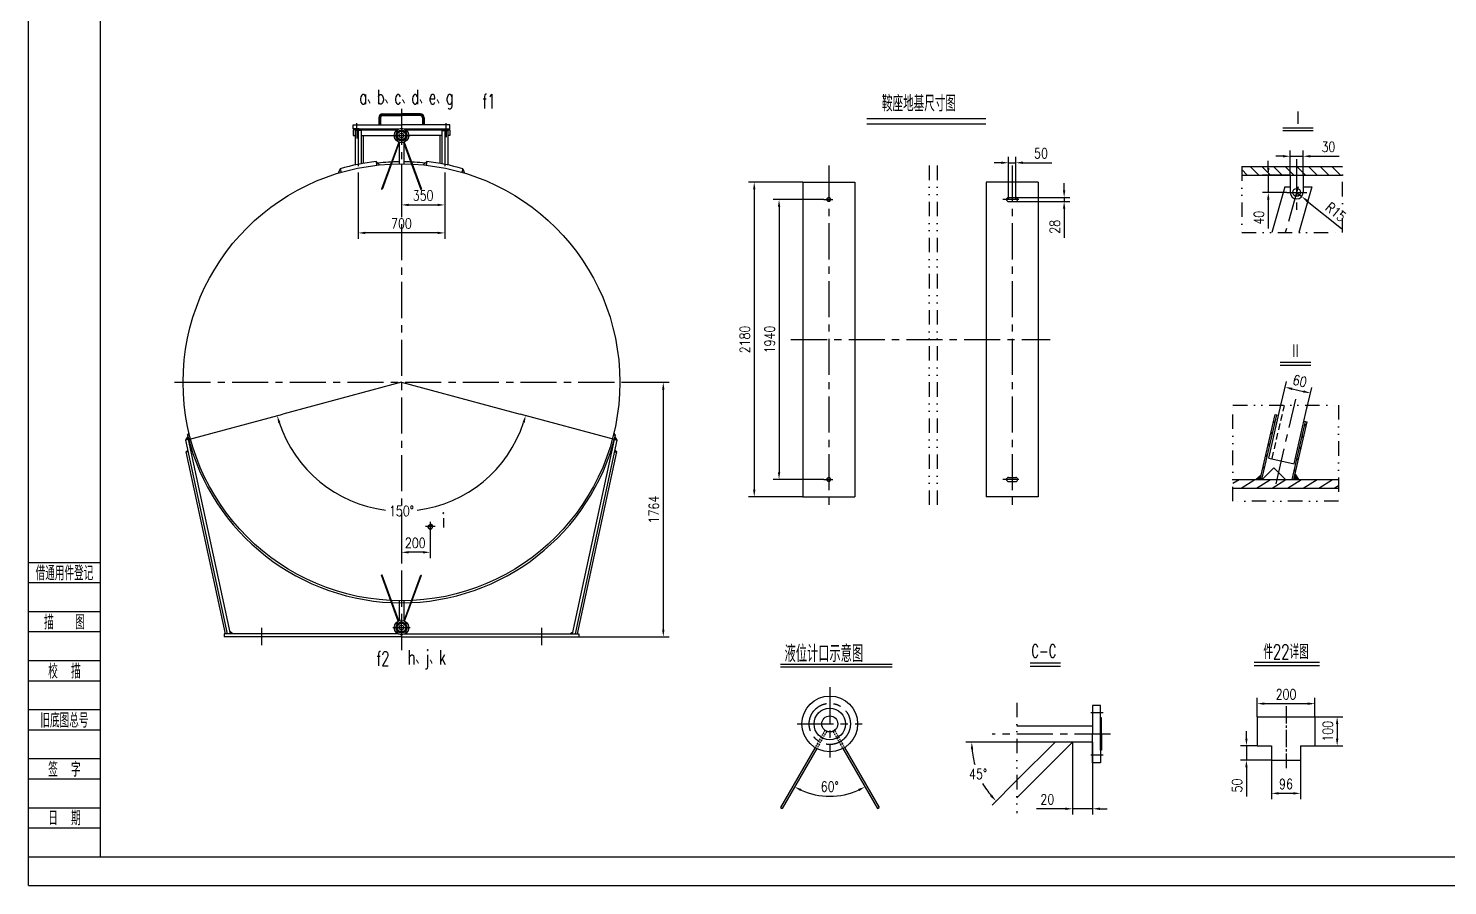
# Model space of a CAD drawing. Header units: millimetres. Extents: x -500 to 16320, y -200 to 11680.
# Drawn here: x -500 to 9340, y -200 to 5740 of the extents above; entities that cross this region are included whole.
import ezdxf
from ezdxf.enums import TextEntityAlignment as Align

# ---------------------------------------------------------------- set-up
doc = ezdxf.new("R2010")
doc.units = ezdxf.units.MM
doc.header["$LTSCALE"] = 200
for name, pattern in [('CENT2', [0.82, 0.6, -0.07, 0.08, -0.07]), ('CENTER', [2, 1.25, -0.25, 0.25, -0.25]), ('DASHED', [0.75, 0.5, -0.25]), ('DIVIDE', [1.25, 0.5, -0.25, 0, -0.25, 0, -0.25])]:
    doc.linetypes.add(name, pattern=pattern)
for name, color, linetype in [('1轮廓实线层', 7, 'Continuous'), ('2细线层', 4, 'Continuous'), ('3中心线层', 1, 'CENTER'), ('4虚线层', 6, 'DASHED'), ('5剖面线层', 2, 'Continuous'), ('6文字层', 3, 'Continuous'), ('7标注层', 4, 'Continuous'), ('8符号标注层', 4, 'Continuous'), ('9双点划线层', 6, 'DIVIDE'), ('B', 7, 'Continuous'), ('C', 1, 'CENTER'), ('C2', 1, 'CENT2'), ('图框层', 7, 'Continuous')]:
    doc.layers.add(name, color=color, linetype=linetype)
doc.styles.add('PC_TEXTSTYLE', font='romans.shx', dxfattribs={"width": 0.8, "bigfont": 'hzfs.shx'})
doc.styles.add('TH_GBDIM', font='romans.shx', dxfattribs={"width": 0.8, "bigfont": 'gbcbig.shx'})
doc.dimstyles.new('TH_GBDIM', dxfattribs={"dimscale": 20, "dimtxt": 3.5, "dimasz": 2.5, "dimexe": 2, "dimexo": 0, "dimgap": 1.5, "dimtad": 1, "dimdec": 1, "dimzin": 0, "dimdsep": 46, "dimtxsty": 'TH_GBDIM', "dimcen": 2.5, "dimclrd": 130, "dimclre": 130, "dimclrt": 3, "dimadec": 0, "dimazin": 0, "dimtfac": 0.714286, "dimtdec": 1, "dimtmove": 0, "dimatfit": 3, "dimfxl": 0, "dimtolj": 1, "dimtzin": 0, "dimlwd": -1, "dimlwe": -1, "dimarcsym": 0})

# ---------------------------------------------------------------- blocks, each defined once
blk = doc.blocks.new('*D32')
at = {"layer": '7标注层', "color": 130}
for p, q in [((5015.8, 4554.2), (4664.5, 4554.2)), ((4704.5, 4504.2), (4704.5, 2664.2)), ((5015.8, 2614.2), (4664.5, 2614.2))]:
    blk.add_line(p, q, dxfattribs=at)
for points in [[(4696.2, 4504.2), (4712.9, 4504.2), (4704.5, 4554.2)], [(4696.2, 2664.2), (4712.9, 2664.2), (4704.5, 2614.2)]]:
    blk.add_solid(points, dxfattribs=at)
at = {"layer": 'Defpoints', "color": 0}
for p in [(5015.8, 4554.2), (4704.5, 2614.2), (5015.8, 2614.2)]:
    blk.add_point(p, dxfattribs=at)
at = {"layer": '7标注层', "color": 3, "insert": (4639.5, 3584.2), "char_height": 70, "attachment_point": 5, "rotation": 90, "style": 'TH_GBDIM'}
blk.add_mtext('\\A1;1940{}{}', dxfattribs=at)
blk = doc.blocks.new('*D33')
at = {"layer": '7标注层', "color": 130}
for p, q in [((4869.2, 4674.2), (4492.6, 4674.2)), ((4532.6, 4624.2), (4532.6, 2544.2)), ((4869.2, 2494.2), (4492.6, 2494.2))]:
    blk.add_line(p, q, dxfattribs=at)
for points in [[(4524.3, 4624.2), (4541, 4624.2), (4532.6, 4674.2)], [(4524.3, 2544.2), (4541, 2544.2), (4532.6, 2494.2)]]:
    blk.add_solid(points, dxfattribs=at)
at = {"layer": 'Defpoints', "color": 0}
for p in [(4869.2, 4674.2), (4532.6, 2494.2), (4869.2, 2494.2)]:
    blk.add_point(p, dxfattribs=at)
at = {"layer": '7标注层', "color": 3, "insert": (4467.6, 3584.2), "char_height": 70, "attachment_point": 5, "rotation": 90, "style": 'TH_GBDIM'}
blk.add_mtext('\\A1;2180{}{}', dxfattribs=at)
blk = doc.blocks.new('*D34')
at = {"layer": '7标注层', "color": 130}
for p, q in [((6295, 4554.2), (6295, 4849)), ((6345, 4554.2), (6345, 4849)), ((6245, 4809), (6195, 4809)), ((6295, 4809), (6345, 4809)), ((6395, 4809), (6595.7, 4809))]:
    blk.add_line(p, q, dxfattribs=at)
for points in [[(6245, 4817.4), (6245, 4800.7), (6295, 4809)], [(6395, 4817.4), (6395, 4800.7), (6345, 4809)]]:
    blk.add_solid(points, dxfattribs=at)
at = {"layer": 'Defpoints', "color": 0}
for p in [(6345, 4809), (6295, 4554.2), (6345, 4554.2)]:
    blk.add_point(p, dxfattribs=at)
at = {"layer": '7标注层', "color": 3, "insert": (6520.4, 4874), "char_height": 70, "attachment_point": 5, "style": 'TH_GBDIM'}
blk.add_mtext('\\A1;50{}{}', dxfattribs=at)
blk = doc.blocks.new('*D35')
at = {"layer": '7标注层', "color": 130}
for p, q in [((6681.1, 4618.2), (6681.1, 4668.2)), ((6345, 4568.2), (6721.1, 4568.2)), ((6345, 4540.2), (6721.1, 4540.2)), ((6681.1, 4568.2), (6681.1, 4540.2)), ((6681.1, 4490.2), (6681.1, 4289.6))]:
    blk.add_line(p, q, dxfattribs=at)
for points in [[(6672.8, 4618.2), (6689.5, 4618.2), (6681.1, 4568.2)], [(6672.8, 4490.2), (6689.5, 4490.2), (6681.1, 4540.2)]]:
    blk.add_solid(points, dxfattribs=at)
at = {"layer": 'Defpoints', "color": 0}
for p in [(6345, 4568.2), (6345, 4540.2), (6681.1, 4540.2)]:
    blk.add_point(p, dxfattribs=at)
at = {"layer": '7标注层', "color": 3, "insert": (6616.1, 4364.9), "char_height": 70, "attachment_point": 5, "rotation": 90, "style": 'TH_GBDIM'}
blk.add_mtext('\\A1;28{}{}', dxfattribs=at)
blk = doc.blocks.new('*D44')
at = {"layer": '7标注层', "color": 130}
for p, q in [((7944.9, 819.1), (7944.9, 869.1)), ((8019.4, 769.1), (7904.9, 769.1)), ((7944.9, 769.1), (7944.9, 669.1)), ((8119.4, 669.1), (7904.9, 669.1)), ((7944.9, 619.1), (7944.9, 418.4))]:
    blk.add_line(p, q, dxfattribs=at)
for points in [[(7936.6, 819.1), (7953.3, 819.1), (7944.9, 769.1)], [(7936.6, 619.1), (7953.3, 619.1), (7944.9, 669.1)]]:
    blk.add_solid(points, dxfattribs=at)
at = {"layer": 'Defpoints', "color": 0}
for p in [(8019.4, 769.1), (7944.9, 669.1), (8119.4, 669.1)]:
    blk.add_point(p, dxfattribs=at)
at = {"layer": '7标注层', "color": 3, "insert": (7879.9, 493.8), "char_height": 70, "attachment_point": 5, "rotation": 90, "style": 'TH_GBDIM'}
blk.add_mtext('\\A1;50{}{}', dxfattribs=at)
blk = doc.blocks.new('*D45')
at = {"layer": '7标注层', "color": 130}
for p, q in [((8019.4, 969.1), (8019.4, 1100.7)), ((8419.4, 969.1), (8419.4, 1100.7)), ((8369.4, 1060.7), (8069.4, 1060.7))]:
    blk.add_line(p, q, dxfattribs=at)
for points in [[(8069.4, 1069.1), (8069.4, 1052.4), (8019.4, 1060.7)], [(8369.4, 1069.1), (8369.4, 1052.4), (8419.4, 1060.7)]]:
    blk.add_solid(points, dxfattribs=at)
at = {"layer": 'Defpoints', "color": 0}
for p in [(8019.4, 1060.7), (8019.4, 969.1), (8419.4, 969.1)]:
    blk.add_point(p, dxfattribs=at)
at = {"layer": '7标注层', "color": 3, "insert": (8219.4, 1125.7), "char_height": 70, "attachment_point": 5, "style": 'TH_GBDIM'}
blk.add_mtext('\\A1;200{}{}', dxfattribs=at)
blk = doc.blocks.new('*D46')
at = {"layer": '7标注层', "color": 130}
for p, q in [((8419.4, 969.1), (8613.9, 969.1)), ((8573.9, 919.1), (8573.9, 819.1)), ((8419.4, 769.1), (8613.9, 769.1))]:
    blk.add_line(p, q, dxfattribs=at)
for points in [[(8565.5, 919.1), (8582.2, 919.1), (8573.9, 969.1)], [(8565.5, 819.1), (8582.2, 819.1), (8573.9, 769.1)]]:
    blk.add_solid(points, dxfattribs=at)
at = {"layer": 'Defpoints', "color": 0}
for p in [(8419.4, 969.1), (8419.4, 769.1), (8573.9, 769.1)]:
    blk.add_point(p, dxfattribs=at)
at = {"layer": '7标注层', "color": 3, "insert": (8508.9, 869.1), "char_height": 70, "attachment_point": 5, "rotation": 90, "style": 'TH_GBDIM'}
blk.add_mtext('\\A1;100{}{}', dxfattribs=at)
blk = doc.blocks.new('*D47')
at = {"layer": '7标注层', "color": 130}
for p, q in [((8119.4, 669.1), (8119.4, 399.1)), ((8319.4, 669.1), (8319.4, 399.1)), ((8269.4, 439.1), (8169.4, 439.1))]:
    blk.add_line(p, q, dxfattribs=at)
for points in [[(8169.4, 447.5), (8169.4, 430.8), (8119.4, 439.1)], [(8269.4, 447.5), (8269.4, 430.8), (8319.4, 439.1)]]:
    blk.add_solid(points, dxfattribs=at)
at = {"layer": 'Defpoints', "color": 0}
for p in [(8119.4, 669.1), (8319.4, 669.1), (8119.4, 439.1)]:
    blk.add_point(p, dxfattribs=at)
at = {"layer": '7标注层', "color": 3, "insert": (8219.4, 504.1), "char_height": 70, "attachment_point": 5, "style": 'TH_GBDIM'}
blk.add_mtext('\\A1;96{}{}', dxfattribs=at)
blk = doc.blocks.new('*D48')
at = {"layer": '7标注层', "color": 130}
for p, q in [((8293.2, 4603.4), (8328.2, 4575.2)), ((8367.1, 4543.8), (8604.3, 4352.8))]:
    blk.add_line(p, q, dxfattribs=at)
blk.add_solid([(8372.4, 4550.3), (8361.9, 4537.3), (8328.2, 4575.2)], dxfattribs=at)
at = {"layer": 'Defpoints', "color": 0}
for p in [(8293.2, 4603.4), (8328.2, 4575.2)]:
    blk.add_point(p, dxfattribs=at)
at = {"layer": '7标注层', "color": 3, "insert": (8565.6, 4467.4), "char_height": 70, "attachment_point": 5, "rotation": 321.14537, "style": 'TH_GBDIM'}
blk.add_mtext('\\A1;R15{}{}', dxfattribs=at)
blk = doc.blocks.new('*D49')
at = {"layer": '7标注层', "color": 130}
for p, q in [((8096.5, 4773.4), (8096.5, 4823.4)), ((8248.2, 4723.4), (8056.5, 4723.4)), ((8096.5, 4723.4), (8096.5, 4603.4)), ((8225.3, 4603.4), (8056.5, 4603.4)), ((8096.5, 4553.4), (8096.5, 4352.8))]:
    blk.add_line(p, q, dxfattribs=at)
for points in [[(8088.1, 4773.4), (8104.8, 4773.4), (8096.5, 4723.4)], [(8088.1, 4553.4), (8104.8, 4553.4), (8096.5, 4603.4)]]:
    blk.add_solid(points, dxfattribs=at)
at = {"layer": 'Defpoints', "color": 0}
for p in [(8248.2, 4723.4), (8096.5, 4603.4), (8225.3, 4603.4)]:
    blk.add_point(p, dxfattribs=at)
at = {"layer": '7标注层', "color": 3, "insert": (8031.5, 4428.1), "char_height": 70, "attachment_point": 5, "rotation": 90, "style": 'TH_GBDIM'}
blk.add_mtext('\\A1;40{}{}', dxfattribs=at)
blk = doc.blocks.new('*D51')
at = {"layer": '7标注层', "color": 130}
for p, q in [((8184.3, 3129.1), (8222, 3292.6)), ((8359.7, 3088.7), (8397.4, 3252.1)), ((8261.7, 3242.3), (8339.7, 3224.3))]:
    blk.add_line(p, q, dxfattribs=at)
for points in [[(8263.6, 3250.5), (8259.9, 3234.2), (8213, 3253.6)], [(8341.5, 3232.5), (8337.8, 3216.2), (8388.4, 3213.1)]]:
    blk.add_solid(points, dxfattribs=at)
at = {"layer": 'Defpoints', "color": 0}
for p in [(8388.4, 3213.1), (8184.3, 3129.1), (8359.7, 3088.7)]:
    blk.add_point(p, dxfattribs=at)
at = {"layer": '7标注层', "color": 3, "insert": (8315.3, 3296.7), "char_height": 70, "attachment_point": 5, "rotation": 347.00538, "style": 'TH_GBDIM'}
blk.add_mtext('\\A1;60{}{}', dxfattribs=at)
blk = doc.blocks.new('*D52')
at = {"layer": '7标注层', "color": 130}
for p, q in [((8198.2, 4853.9), (8148.2, 4853.9)), ((8248.2, 4723.4), (8248.2, 4893.9)), ((8248.2, 4853.9), (8338.2, 4853.9)), ((8338.2, 4723.4), (8338.2, 4893.9)), ((8388.2, 4853.9), (8588.8, 4853.9))]:
    blk.add_line(p, q, dxfattribs=at)
for points in [[(8198.2, 4862.2), (8198.2, 4845.6), (8248.2, 4853.9)], [(8388.2, 4862.2), (8388.2, 4845.6), (8338.2, 4853.9)]]:
    blk.add_solid(points, dxfattribs=at)
at = {"layer": 'Defpoints', "color": 0}
for p in [(8338.2, 4853.9), (8248.2, 4723.4), (8338.2, 4723.4)]:
    blk.add_point(p, dxfattribs=at)
at = {"layer": '7标注层', "color": 3, "insert": (8513.5, 4918.9), "char_height": 70, "attachment_point": 5, "style": 'TH_GBDIM'}
blk.add_mtext('\\A1;30{}{}', dxfattribs=at)
blk = doc.blocks.new('*D55')
at = {"layer": '7标注层', "color": 130}
for p, q in [((610.7, 2892.1), (1263.8, 3067.1)), ((3562.6, 2892.1), (2909.5, 3067.1))]:
    blk.add_line(p, q, dxfattribs=at)
for start, end in [(198.21255, 262.91528), (277.08472, 341.78745)]:
    blk.add_arc((2086.6, 3287.6), 891.9, start, end, dxfattribs=at)
for points in [[(1231.5, 3006.5), (1247.4, 3011.2), (1225.2, 3056.8)], [(2925.8, 3011.2), (2941.8, 3006.5), (2948.1, 3056.8)]]:
    blk.add_solid(points, dxfattribs=at)
at = {"layer": 'Defpoints', "color": 0}
for p in [(591.4, 2886.9), (610.7, 2892.1), (3562.6, 2892.1), (3581.9, 2886.9), (1709.7, 2479.3)]:
    blk.add_point(p, dxfattribs=at)
at = {"layer": '7标注层', "color": 3, "insert": (2086.6, 2395.7), "char_height": 70, "attachment_point": 5, "style": 'TH_GBDIM'}
blk.add_mtext('\\A1;150%%d{}{}', dxfattribs=at)
blk = doc.blocks.new('*D57')
at = {"layer": '7标注层', "color": 130}
for p, q in [((3660.6, 3287.6), (3941.9, 3287.6)), ((3901.9, 3237.6), (3901.9, 1573.6)), ((3316.6, 1523.6), (3941.9, 1523.6))]:
    blk.add_line(p, q, dxfattribs=at)
for points in [[(3893.6, 3237.6), (3910.2, 3237.6), (3901.9, 3287.6)], [(3893.6, 1573.6), (3910.2, 1573.6), (3901.9, 1523.6)]]:
    blk.add_solid(points, dxfattribs=at)
at = {"layer": 'Defpoints', "color": 0}
for p in [(3660.6, 3287.6), (3316.6, 1523.6), (3901.9, 1523.6)]:
    blk.add_point(p, dxfattribs=at)
at = {"layer": '7标注层', "color": 3, "insert": (3836.9, 2405.6), "char_height": 70, "attachment_point": 5, "rotation": 90, "style": 'TH_GBDIM'}
blk.add_mtext('\\A1;1764{}{}', dxfattribs=at)
blk = doc.blocks.new('*D58')
at = {"layer": '1轮廓实线层', "color": 130}
blk.add_arc((5056.3, 907), 488, 245.87307, 294.12693, dxfattribs=at)
for points in [[(4853, 454.2), (4860.6, 469), (4812.3, 484.3)], [(5252, 469), (5259.6, 454.2), (5300.3, 484.3)]]:
    blk.add_solid(points, dxfattribs=at)
at = {"layer": 'Defpoints', "color": 0}
for p in [(4965.6, 749.8), (5147, 749.8), (4971.6, 426.4), (4726.1, 335.1), (5386.5, 335.1)]:
    blk.add_point(p, dxfattribs=at)
at = {"layer": '1轮廓实线层', "color": 3, "insert": (5056.3, 485.9), "char_height": 70, "attachment_point": 5, "style": 'TH_GBDIM'}
blk.add_mtext('\\A1;60°', dxfattribs=at)
blk = doc.blocks.new('*D59')
at = {"layer": '7标注层', "color": 130}
for p, q in [((2086.6, 2258.5), (2086.6, 2069.6)), ((2286.6, 2254.6), (2286.6, 2069.6)), ((2236.6, 2109.6), (2136.6, 2109.6))]:
    blk.add_line(p, q, dxfattribs=at)
for points in [[(2136.6, 2117.9), (2136.6, 2101.3), (2086.6, 2109.6)], [(2236.6, 2117.9), (2236.6, 2101.3), (2286.6, 2109.6)]]:
    blk.add_solid(points, dxfattribs=at)
at = {"layer": 'Defpoints', "color": 0}
for p in [(2086.6, 2258.5), (2286.6, 2254.6), (2086.6, 2109.6)]:
    blk.add_point(p, dxfattribs=at)
at = {"layer": '7标注层', "color": 3, "insert": (2182.4, 2174.6), "char_height": 70, "attachment_point": 5, "style": 'TH_GBDIM'}
blk.add_mtext('\\A1;200{}{}', dxfattribs=at)
blk = doc.blocks.new('*D61')
at = {"layer": '7标注层', "color": 130}
for p, q in [((6354, 794.5), (6000.3, 794.5)), ((6354, 530.4), (6181.2, 357.6))]:
    blk.add_line(p, q, dxfattribs=at)
for start, end in [(184.95882, 195.67655), (209.68033, 220.04117)]:
    blk.add_arc((6618.2, 794.5), 577.9, start, end, dxfattribs=at)
for points in [[(6034.1, 744.2), (6050.7, 744.9), (6040.3, 794.5)], [(6181.9, 428.3), (6169.6, 417.1), (6209.5, 385.9)]]:
    blk.add_solid(points, dxfattribs=at)
at = {"layer": 'Defpoints', "color": 0}
for p in [(6354, 794.5), (6618.2, 794.5), (7188.6, 794.5), (6059.9, 644.9), (6354, 530.4)]:
    blk.add_point(p, dxfattribs=at)
at = {"layer": '7标注层', "color": 3, "insert": (6084.2, 573.3), "char_height": 70, "attachment_point": 5, "style": 'TH_GBDIM'}
blk.add_mtext('\\A1;45%%d{}{}', dxfattribs=at)
blk = doc.blocks.new('*D62')
at = {"layer": '7标注层', "color": 130}
for p, q in [((6740.1, 794.5), (6740.1, 292.3)), ((6878.8, 792.8), (6878.8, 292.3)), ((6690.1, 332.3), (6489.5, 332.3)), ((6878.8, 332.3), (6740.1, 332.3)), ((6928.8, 332.3), (6978.8, 332.3))]:
    blk.add_line(p, q, dxfattribs=at)
for points in [[(6690.1, 340.6), (6690.1, 324), (6740.1, 332.3)], [(6928.8, 340.6), (6928.8, 324), (6878.8, 332.3)]]:
    blk.add_solid(points, dxfattribs=at)
at = {"layer": 'Defpoints', "color": 0}
for p in [(6740.1, 794.5), (6878.8, 792.8), (6740.1, 332.3)]:
    blk.add_point(p, dxfattribs=at)
at = {"layer": '7标注层', "color": 3, "insert": (6564.8, 397.3), "char_height": 70, "attachment_point": 5, "style": 'TH_GBDIM'}
blk.add_mtext('\\A1;20{}{}', dxfattribs=at)
blk = doc.blocks.new('*D68')
at = {"layer": '7标注层', "color": 130}
for p, q in [((2086.6, 4801.6), (2086.6, 4476.7)), ((2386.6, 4740.6), (2386.6, 4476.7)), ((2136.6, 4516.7), (2336.6, 4516.7))]:
    blk.add_line(p, q, dxfattribs=at)
for points in [[(2136.6, 4525.1), (2136.6, 4508.4), (2086.6, 4516.7)], [(2336.6, 4525.1), (2336.6, 4508.4), (2386.6, 4516.7)]]:
    blk.add_solid(points, dxfattribs=at)
at = {"layer": 'Defpoints', "color": 0}
for p in [(2086.6, 4801.6), (2386.6, 4740.6), (2386.6, 4516.7)]:
    blk.add_point(p, dxfattribs=at)
at = {"layer": '7标注层', "color": 3, "insert": (2236.6, 4581.7), "char_height": 70, "attachment_point": 5, "style": 'TH_GBDIM'}
blk.add_mtext('\\A1;350{}{}', dxfattribs=at)
blk = doc.blocks.new('*D69')
at = {"layer": '7标注层', "color": 130}
for p, q in [((1786.6, 4740.6), (1786.6, 4282.8)), ((2386.6, 4476.7), (2386.6, 4282.8)), ((2336.6, 4322.8), (1836.6, 4322.8))]:
    blk.add_line(p, q, dxfattribs=at)
for points in [[(1836.6, 4331.2), (1836.6, 4314.5), (1786.6, 4322.8)], [(2336.6, 4331.2), (2336.6, 4314.5), (2386.6, 4322.8)]]:
    blk.add_solid(points, dxfattribs=at)
at = {"layer": 'Defpoints', "color": 0}
for p in [(1786.6, 4740.6), (2386.6, 4476.7), (1786.6, 4322.8)]:
    blk.add_point(p, dxfattribs=at)
at = {"layer": '7标注层', "color": 3, "insert": (2086.6, 4387.8), "char_height": 70, "attachment_point": 5, "style": 'TH_GBDIM'}
blk.add_mtext('\\A1;700{}{}', dxfattribs=at)
blk = doc.blocks.new('PC_FJL_BLOCK')
at = {"layer": '2细线层'}
for p, q in [((-25, 102), (0, 102)), ((-25, 95), (0, 95)), ((-25, 85), (0, 85)), ((-25, 78), (0, 78)), ((-25, 68), (0, 68)), ((-25, 61), (0, 61)), ((-25, 51), (0, 51)), ((-25, 44), (0, 44)), ((-25, 34), (0, 34)), ((-25, 27), (0, 27)), ((-25, 17), (0, 17)), ((-25, 10), (0, 10)), ((-25, 0), (0, 0))]:
    blk.add_line(p, q, dxfattribs=at)
at = {"layer": '6文字层', "color": 3, "style": 'PC_TEXTSTYLE'}
for s, width, p in [('借通用件登记', 0.667, (-12.5, 98.5)), ('描   图', 0.6667, (-12.5, 81.5)), ('校  描', 0.667, (-12.5, 64.5)), ('旧底图总号', 0.667, (-12.5, 47.5)), ('签  字', 0.667, (-12.5, 30.5)), ('日  期', 0.667, (-12.49, 13.6))]:
    blk.add_text(s, height=5, dxfattribs=dict(at, width=width)).set_placement(p, align=Align.MIDDLE)
at = {"layer": '6文字层', "style": 'PC_TEXTSTYLE'}
for tag, width, p, p2 in [('借通用件登记', 0.598479, (-23.44, 86.36), (-1.25, 86.36)), ('描图', 1.923866, (-23.44, 69.36), (-1.25, 69.36)), ('校图', 1.95022, (-23.75, 52.06), (-1.25, 52.06)), ('旧底图总号', 0.680094, (-22.84, 35.67), (-1.86, 35.67)), ('签字', 1.839577, (-23.14, 18.37), (-1.56, 18.37)), ('日期', 1.725446, (-22.84, 1.37), (-2.17, 1.37))]:
    blk.add_attdef(tag, text='', height=5, dxfattribs=dict(at, width=width)).set_placement(p, p2, align=Align.FIT)

msp = doc.modelspace()

# ---------------------------------------------------------------- hatches: boundary and pattern name
at = {"layer": '5剖面线层'}
h = msp.add_hatch(color=256, dxfattribs=at)
h.paths.add_polyline_path([(1661.63, 4767.8), (1668.8, 4742.81, 0.0034775), (1648.6, 4736.86)])
h.paths.add_polyline_path([(1914.58, 4791.8), (1911.63, 4817.63), (1935.41, 4794.04, 0.003459)])
h = msp.add_hatch(color=256, dxfattribs=at)
h.paths.add_polyline_path([(2511.63, 4767.8), (2504.45, 4742.81, -0.0034775), (2524.65, 4736.86)])
h.paths.add_polyline_path([(2258.67, 4791.8), (2261.63, 4817.63), (2237.85, 4794.04, -0.003459)])
h = msp.add_hatch(dxfattribs=at)
h.set_pattern_fill('ANSI31', color=256, scale=18, angle=90, style=0)
h.set_pattern_definition([(135, (-537.11, 278.7), (-40.41115, -40.41115), [])])
h.paths.add_polyline_path([(8610.25, 4783.43), (8293.15, 4783.43), (8293.15, 4723.43), (8610.25, 4723.43)])
h.paths.add_polyline_path([(7911.93, 4783.43), (7911.93, 4723.43), (8293.15, 4723.43), (8293.15, 4783.43)])
for points in [[(606.09, 2909.73), (591.35, 2886.95), (610.69, 2892.13, -0.0029762)], [(614.49, 2934.03, 0.0017075), (616.94, 2923.98), (603.42, 2920.34)], [(614.49, 2934.03, 0.0017075), (616.94, 2923.98), (603.42, 2920.34)], [(3558.76, 2934.03, -0.0017075), (3556.31, 2923.98), (3569.84, 2920.34)], [(3567.17, 2909.73, -0.0029762), (3562.56, 2892.13), (3581.91, 2886.95)], [(606.13, 2818.44), (608.61, 2806.95), (593.27, 2806.95)], [(3567.13, 2818.44), (3564.65, 2806.95), (3579.99, 2806.95)], [(8040.18, 2614.87), (8047.27, 2645.6), (8010.23, 2614.87)], [(8274.17, 2614.87), (8305.14, 2614.87), (8282.32, 2650.21)], [(898.23, 1559.34), (901.63, 1543.61), (918.58, 1543.61)], [(3275.02, 1559.34), (3254.68, 1543.61), (3271.63, 1543.61)]]:
    msp.add_hatch(color=256, dxfattribs=at).paths.add_polyline_path(points)
h = msp.add_hatch(dxfattribs=at)
h.set_pattern_fill('ANSI31', color=256, scale=18, angle=167.005383, style=0)
h.set_pattern_definition([(212.0054, (-2043.34, -429.36), (30.28944, -48.4631), [])])
h.paths.add_polyline_path([(7851.77, 2614.87), (7851.77, 2554.87), (8583.08, 2554.87), (8583.08, 2614.87)])

# ---------------------------------------------------------------- linework, layer by layer
for p, q in [((1765.63, 5033.19), (1765.63, 4793.78)), ((1807.63, 5033.19), (1765.63, 5033.19)), ((1794.13, 5044.36), (2069.12, 5044.36)), ((1794.13, 5036.36), (2055.13, 5036.36)), ((1807.63, 5033.19), (1807.63, 4802.12)), ((2104.14, 5044.36), (2379.13, 5044.36)), ((2118.13, 5036.36), (2379.13, 5036.36)), ((2365.63, 5033.19), (2365.63, 4802.12)), ((2365.63, 5033.19), (2407.63, 5033.19)), ((2407.63, 5033.19), (2407.63, 4793.78)), ((5312.41, 5114.59), (6138.86, 5114.59)), ((5312.41, 5079.55), (6138.86, 5079.55)), ((1661.63, 4767.8), (1648.6, 4736.86)), ((1661.63, 4767.8), (1668.8, 4742.81)), ((1911.63, 4817.63), (1935.41, 4794.04)), ((1911.63, 4817.63), (1914.58, 4791.8)), ((2261.63, 4817.63), (2237.85, 4794.04)), ((2261.63, 4817.63), (2258.67, 4791.8)), ((2511.63, 4767.8), (2504.45, 4742.81)), ((2511.63, 4767.8), (2524.65, 4736.86)), ((4869.23, 4674.23), (5229.23, 4674.23)), ((4869.23, 4674.23), (4869.23, 2494.23)), ((5229.23, 4674.23), (5229.23, 2494.23)), ((6140.03, 4674.23), (6140.03, 2494.23)), ((6500.03, 4674.23), (6140.03, 4674.23)), ((6500.03, 4674.23), (6500.03, 2494.23)), ((6295.03, 4568.23), (6345.03, 4568.23)), ((6295.03, 4540.23), (6345.03, 4540.23)), ((8040.18, 2614.87), (8144.02, 3064.87)), ((8052.49, 2614.87), (8155.71, 3062.17)), ((8099.56, 2762), (8184.29, 3129.13)), ((8274.96, 2721.53), (8369.02, 3129.13)), ((8261.85, 2614.87), (8354.49, 3016.3)), ((8274.17, 2614.87), (8366.18, 3013.6)), ((591.35, 2886.95), (606.09, 2909.73)), ((610.69, 2892.13), (591.35, 2886.95)), ((881.17, 1543.61), (591.35, 2886.95)), ((603.42, 2920.34), (614.49, 2934.03)), ((603.42, 2920.34), (614.49, 2934.03)), ((616.94, 2923.98), (603.42, 2920.34)), ((616.94, 2923.98), (603.42, 2920.34)), ((901.63, 1543.61), (610.69, 2892.13)), ((3271.63, 1543.61), (3562.56, 2892.13)), ((3292.09, 1543.61), (3581.91, 2886.95)), ((3556.31, 2923.98), (3569.84, 2920.34)), ((3569.84, 2920.34), (3558.76, 2934.03)), ((3562.56, 2892.13), (3581.91, 2886.95)), ((3581.91, 2886.95), (3567.17, 2909.73)), ((593.27, 2806.95), (606.13, 2818.44)), ((865.82, 1543.61), (593.27, 2806.95)), ((608.61, 2806.95), (593.27, 2806.95)), ((3307.43, 1543.61), (3579.99, 2806.95)), ((3564.65, 2806.95), (3579.99, 2806.95)), ((3579.99, 2806.95), (3567.13, 2818.44)), ((8099.56, 2762), (8274.96, 2721.53)), ((8135.14, 2694.87), (8055.14, 2614.87)), ((8135.14, 2694.87), (8215.14, 2614.87)), ((6295.03, 2628.23), (6345.03, 2628.23)), ((6295.03, 2600.23), (6345.03, 2600.23)), ((7851.77, 2614.87), (8583.08, 2614.87)), ((4869.23, 2494.23), (5229.23, 2494.23)), ((6500.03, 2494.23), (6140.03, 2494.23)), ((7851.77, 2554.87), (8583.08, 2554.87)), ((2062.88, 1543.61), (856.63, 1543.61)), ((856.63, 1543.61), (856.63, 1523.61)), ((2086.63, 1523.61), (856.63, 1523.61)), ((918.58, 1543.61), (898.23, 1559.34)), ((2086.63, 1523.61), (3316.63, 1523.61)), ((2110.38, 1543.61), (3316.63, 1543.61)), ((3254.68, 1543.61), (3275.02, 1559.34)), ((3316.63, 1543.61), (3316.63, 1523.61)), ((6878.82, 904.89), (6354.05, 904.89)), ((6934.02, 737.57), (6934.02, 961.82)), ((8019.38, 969.11), (8419.38, 969.11)), ((8019.38, 969.11), (8019.38, 769.11)), ((8419.38, 969.11), (8419.38, 769.11)), ((6878.82, 794.49), (6354.05, 794.49)), ((6740.13, 794.49), (6354.05, 408.41)), ((6618.15, 794.49), (6354.05, 530.39)), ((8019.38, 769.11), (8119.38, 769.11)), ((8119.38, 769.11), (8119.38, 669.11)), ((8319.38, 769.11), (8419.38, 769.11)), ((8319.38, 769.11), (8319.38, 669.11)), ((8119.38, 669.11), (8319.38, 669.11)), ((4714.49, 341.78), (4726.13, 335.06)), ((5386.49, 335.06), (5398.13, 341.78))]:
    msp.add_line(p, q)
for centre, radius in [((2086.63, 3287.61), 1514), ((5049.23, 4554.23), 14), ((5049.23, 2614.23), 14)]:
    msp.add_circle(centre, radius)
for centre, radius, start, end in [((2086.63, 3287.61), 1540, 96.524979, 106.020068), ((2086.63, 3287.61), 1528, 90.599967, 96.163558), ((2086.63, 3287.61), 1528, 83.836442, 89.400033), ((2086.63, 3287.61), 1540, 73.979932, 83.475021), ((6295.03, 4554.23), 14, 90, 270), ((6345.03, 4554.23), 14, 270, 90), ((2086.63, 3287.61), 1528, 193.907575, 346.092425), ((6295.03, 2614.23), 14, 90, 270), ((6345.03, 2614.23), 14, 270, 90)]:
    msp.add_arc(centre, radius, start, end)
at = {"layer": '1轮廓实线层'}
for p, q in [((0, 0), (0, 11480)), ((1929.65, 5121.34), (1929.65, 5071.18)), ((1941.65, 5121.34), (1941.65, 5071.18)), ((1955.65, 5147.34), (2086.63, 5147.34)), ((1955.65, 5135.34), (2086.63, 5135.34)), ((2217.61, 5147.34), (2086.63, 5147.34)), ((2217.61, 5135.34), (2086.63, 5135.34)), ((2231.61, 5121.34), (2231.61, 5071.18)), ((2243.61, 5121.34), (2243.61, 5071.18)), ((1751.63, 5071.18), (1764.13, 5071.18)), ((1751.63, 5044.36), (1751.63, 5071.18)), ((1764.13, 5044.36), (1751.63, 5044.36)), ((1764.13, 5036.36), (1751.63, 5036.36)), ((1751.63, 5036.36), (1751.63, 4996.78)), ((1764.13, 5071.18), (1789.13, 5071.18)), ((1789.13, 5044.36), (1764.13, 5044.36)), ((1789.13, 5036.36), (1764.13, 5036.36)), ((1776.63, 5071.18), (2086.63, 5071.18)), ((1794.13, 5044.36), (1789.13, 5044.36)), ((1794.13, 5036.36), (1789.13, 5036.36)), ((1794.13, 5040.36), (1794.13, 5044.36)), ((1819.63, 5040.36), (1794.13, 5040.36)), ((1819.63, 5040.36), (1794.13, 5040.36)), ((1794.13, 5040.36), (1794.13, 5036.36)), ((2060.83, 5040.36), (1819.63, 5040.36)), ((2055.03, 5040.36), (1819.63, 5040.36)), ((2353.63, 5071.18), (2086.63, 5071.18)), ((2112.42, 5040.36), (2353.63, 5040.36)), ((2118.23, 5040.36), (2353.63, 5040.36)), ((2384.13, 5071.18), (2353.63, 5071.18)), ((2353.63, 5040.36), (2379.13, 5040.36)), ((2353.63, 5040.36), (2379.13, 5040.36)), ((2379.13, 5040.36), (2379.13, 5044.36)), ((2379.13, 5044.36), (2384.13, 5044.36)), ((2379.13, 5040.36), (2379.13, 5036.36)), ((2379.13, 5036.36), (2384.13, 5036.36)), ((2409.13, 5071.18), (2384.13, 5071.18)), ((2384.13, 5044.36), (2409.13, 5044.36)), ((2384.13, 5036.36), (2409.13, 5036.36)), ((2421.63, 5071.18), (2409.13, 5071.18)), ((2409.13, 5044.36), (2421.63, 5044.36)), ((2409.13, 5036.36), (2421.63, 5036.36)), ((2421.63, 5044.36), (2421.63, 5071.18)), ((2421.63, 5036.36), (2421.63, 4996.78)), ((1751.63, 4996.78), (1764.13, 4996.78)), ((1764.13, 4996.78), (1765.63, 4996.78)), ((1807.63, 4996.78), (1819.63, 4996.78)), ((1819.63, 4996.78), (2036.86, 4996.78)), ((1821.63, 4996.78), (1821.63, 4804.63)), ((2067.68, 4951.61), (1948.8, 4624.97)), ((2071.43, 4950.19), (1952.56, 4623.61)), ((2070.63, 4950.15), (2070.63, 4801.52)), ((2101.83, 4950.19), (2220.7, 4623.61)), ((2102.63, 4950.15), (2102.63, 4801.52)), ((2105.58, 4951.61), (2224.46, 4624.97)), ((2353.63, 4996.78), (2136.4, 4996.78)), ((2351.63, 4996.78), (2351.63, 4804.63)), ((2365.63, 4996.78), (2353.63, 4996.78)), ((2409.13, 4996.78), (2407.63, 4996.78)), ((2421.63, 4996.78), (2409.13, 4996.78)), ((7911.93, 4783.43), (8610.25, 4783.43)), ((7911.93, 4723.43), (8610.25, 4723.43)), ((8248.15, 4723.43), (8248.15, 4603.43)), ((8338.15, 4723.43), (8338.15, 4603.43)), ((1952.56, 4623.61), (1948.8, 4624.97)), ((2220.7, 4623.61), (2224.46, 4624.97)), ((8210.73, 4642.57), (8120.45, 4326.06)), ((8210.73, 4642.57), (8248.15, 4642.57)), ((8397.91, 4642.57), (8307.63, 4326.06)), ((8338.15, 4642.57), (8397.91, 4642.57)), ((8144.02, 3064.87), (8168.17, 3059.29)), ((8343.56, 3018.82), (8366.18, 3013.6)), ((1952.56, 1951.61), (1948.8, 1950.24)), ((2064.47, 1632.43), (1948.8, 1950.24)), ((2068.14, 1634.06), (1952.56, 1951.61)), ((2105.12, 1634.06), (2220.7, 1951.61)), ((2108.79, 1632.43), (2224.46, 1950.24)), ((2220.7, 1951.61), (2224.46, 1950.24)), ((2070.63, 1773.69), (2070.63, 1634.98)), ((2102.63, 1773.69), (2102.63, 1634.98)), ((6934.02, 1048.07), (6878.82, 1048.07)), ((6878.82, 1048.07), (6878.82, 1020.47)), ((6878.82, 1020.47), (6878.82, 972.17)), ((6934.02, 1020.47), (6934.02, 1048.07)), ((6934.02, 972.17), (6934.02, 1020.47)), ((6878.82, 972.17), (6878.82, 906.62)), ((6878.82, 906.62), (6878.82, 849.69)), ((6934.02, 961.82), (6934.02, 972.17)), ((6940.92, 961.82), (6934.02, 961.82)), ((6940.92, 906.62), (6940.92, 961.82)), ((6940.92, 849.69), (6940.92, 906.62)), ((6878.82, 792.77), (6878.82, 849.69)), ((6878.82, 727.22), (6878.82, 792.77)), ((6940.92, 849.69), (6940.92, 792.77)), ((6940.92, 792.77), (6940.92, 737.57)), ((4953.95, 756.54), (4714.49, 341.78)), ((4965.59, 749.82), (4726.13, 335.06)), ((5147.03, 749.82), (5386.49, 335.06)), ((5158.67, 756.54), (5398.13, 341.78)), ((6878.82, 678.92), (6878.82, 727.22)), ((6940.92, 737.57), (6934.02, 737.57)), ((6934.02, 737.57), (6934.02, 727.22)), ((6934.02, 727.22), (6934.02, 678.92)), ((6878.82, 651.32), (6878.82, 678.92)), ((6934.02, 651.32), (6878.82, 651.32)), ((6934.02, 678.92), (6934.02, 651.32)), ((0, 0), (16120, 0))]:
    msp.add_line(p, q, dxfattribs=at)
for centre, radius in [((2086.63, 4997.52), 50), ((2060.11, 5024.04), 6), ((2086.63, 4997.52), 30), ((2113.15, 5024.04), 6), ((2060.11, 4971.01), 6), ((2086.63, 4997.52), 16.5), ((2113.15, 4971.01), 6), ((8293.15, 4603.43), 27), ((2286.63, 2287.61), 14.03), ((2086.63, 1587.61), 50), ((2060.11, 1614.12), 6), ((2086.63, 1587.61), 30), ((2086.63, 1587.61), 16.5), ((2113.15, 1614.12), 6), ((2060.11, 1561.09), 6), ((2113.15, 1561.09), 6), ((5056.31, 920.39), 193.2), ((5056.31, 920.39), 109.2), ((5056.31, 920.39), 55.44)]:
    msp.add_circle(centre, radius, dxfattribs=at)
for centre, radius, start, end in [((1955.65, 5121.34), 26, 90, 180), ((1955.65, 5121.34), 14, 90, 180), ((2217.61, 5121.34), 26, 360, 90), ((2217.61, 5121.34), 14, 360, 90), ((8293.15, 4603.43), 45, 180, 0)]:
    msp.add_arc(centre, radius, start, end, dxfattribs=at)
at = {"layer": '2细线层'}
for p, q in [((-500, -200), (-500, 11680)), ((4714.8, 1333.69), (5489.35, 1333.69)), ((4714.8, 1316.55), (5489.35, 1316.55)), ((7997.59, 1348.65), (8450.99, 1348.65)), ((7997.59, 1325.86), (8450.99, 1325.86)), ((-500, -200), (16320, -200))]:
    msp.add_line(p, q, dxfattribs=at)
msp.add_arc((2286.63, 2287.61), 16.5, 172.499997, 97.499997, dxfattribs=at)
at = {"layer": '3中心线层'}
for p, q in [((1935.65, 5121.34), (1935.65, 5071.18)), ((1955.65, 5141.34), (2086.63, 5141.34)), ((2086.63, 5182.85), (2086.63, 1432.48)), ((2217.61, 5141.34), (2086.63, 5141.34)), ((2237.61, 5121.34), (2237.61, 5071.18)), ((1776.63, 5039.36), (1776.63, 5084.41)), ((1776.63, 5041.36), (1776.63, 4977.98)), ((1786.63, 5036.28), (1786.63, 4740.57)), ((2067.89, 5016.26), (2052.33, 5031.82)), ((2086.63, 5057.52), (2086.63, 4937.52)), ((2086.63, 5041.27), (2086.63, 4999.27)), ((2105.37, 5016.26), (2120.92, 5031.82)), ((2386.63, 5036.28), (2386.63, 4740.57)), ((2396.63, 5039.36), (2396.63, 5084.41)), ((2396.63, 5041.36), (2396.63, 4987.37)), ((2026.63, 4997.52), (2146.63, 4997.52)), ((2067.89, 4978.78), (2052.33, 4963.23)), ((2105.37, 4978.78), (2120.92, 4963.23)), ((8293.15, 4832.7), (8293.15, 4459.82)), ((5049.23, 4789.25), (5049.23, 2399.56)), ((6320.03, 4789.25), (6320.03, 2399.56)), ((8304.32, 4642.57), (8214.04, 4326.06)), ((5015.82, 4554.23), (5078.18, 4554.23)), ((6367.19, 4554.23), (6256.8, 4554.23)), ((8225.33, 4603.43), (8363.02, 4603.43)), ((4787.22, 3584.23), (6584.28, 3584.23)), ((512.63, 3287.61), (3660.63, 3287.61)), ((8150.84, 2583.96), (8286.3, 3170.93)), ((5015.82, 2614.23), (5078.18, 2614.23)), ((6367.19, 2614.23), (6256.8, 2614.23)), ((2319.63, 2287.61), (2253.63, 2287.61)), ((2286.63, 2320.61), (2286.63, 2254.61)), ((1116.63, 1586.66), (1116.63, 1466.65)), ((2026.63, 1587.61), (2146.63, 1587.61)), ((2067.89, 1606.34), (2052.33, 1621.9)), ((2086.63, 1527.61), (2086.63, 1647.61)), ((2086.63, 1543.86), (2086.63, 1585.86)), ((2105.37, 1606.34), (2120.92, 1621.9)), ((3056.63, 1586.66), (3056.63, 1466.65)), ((2067.89, 1568.87), (2052.33, 1553.31)), ((2105.37, 1568.87), (2120.92, 1553.31)), ((6951.27, 996.32), (6865.02, 996.32)), ((7003.51, 849.69), (6181.64, 849.69)), ((6958.17, 849.69), (6861.57, 849.69)), ((6951.27, 703.07), (6865.02, 703.07))]:
    msp.add_line(p, q, dxfattribs=at)
for centre in [(2086.63, 4997.52), (2086.63, 1587.61)]:
    msp.add_circle(centre, 37.5, dxfattribs=at)
for centre, start, end in [((1955.65, 5121.34), 90, 180), ((2217.61, 5121.34), 360, 90)]:
    msp.add_arc(centre, 20, start, end, dxfattribs=at)
at = {"layer": '4虚线层', "ltscale": 0.45}
msp.add_line((8123.29, 2759.85), (8208.02, 3126.98), dxfattribs=at)
at = {"layer": '4虚线层', "ltscale": 0.1125}
for p, q in [((5022.98, 876.09), (4953.95, 756.54)), ((5034.62, 869.37), (4965.59, 749.82)), ((5078.01, 869.37), (5147.03, 749.82)), ((5089.65, 876.09), (5158.67, 756.54))]:
    msp.add_line(p, q, dxfattribs=at)
at = {"layer": '5剖面线层'}
for p, q in [((8142.73, 3005.9), (8133.73, 3020.29)), ((8359.15, 2983.12), (8350.15, 2997.51)), ((8106.38, 2848.39), (8097.39, 2862.78)), ((8124.56, 2927.14), (8115.56, 2941.53)), ((8340.98, 2904.36), (8331.98, 2918.75)), ((8088.21, 2769.64), (8079.21, 2784.03)), ((8304.63, 2746.86), (8295.63, 2761.25)), ((8322.8, 2825.61), (8313.81, 2840)), ((8070.03, 2690.89), (8061.04, 2705.28)), ((8286.45, 2668.11), (8277.46, 2682.5)), ((8010.23, 2614.87), (8047.27, 2645.6)), ((8050.15, 2614.87), (8042.87, 2626.52)), ((8282.32, 2650.21), (8305.14, 2614.87))]:
    msp.add_line(p, q, dxfattribs=at)
at = {"layer": '6文字层'}
for p, q in [((6656.2, 1340.29), (6445.07, 1340.29)), ((6656.2, 1318.73), (6445.07, 1318.73))]:
    msp.add_line(p, q, dxfattribs=at)
at = {"layer": '7标注层'}
for q in [(1263.79, 3067.13), (2909.47, 3067.13)]:
    msp.add_line((2086.63, 3287.61), q, dxfattribs=at)
at = {"layer": '8符号标注层', "color": 7}
for p, q in [((8408.13, 5049.78), (8196.16, 5049.78)), ((8408.13, 5030.68), (8196.16, 5030.68)), ((8390.42, 3424.37), (8178.45, 3424.37)), ((8390.42, 3404.61), (8178.45, 3404.61))]:
    msp.add_line(p, q, dxfattribs=at)
at = {"layer": '9双点划线层'}
for p, q in [((5744.3, 4789.25), (5744.3, 2399.56)), ((5801.6, 4789.25), (5801.6, 2399.56)), ((7911.93, 4783.43), (7911.93, 4326.06)), ((8610.25, 4326.06), (8610.25, 4783.43)), ((7911.93, 4326.06), (8610.25, 4326.06)), ((7851.77, 3129.13), (8583.08, 3129.13)), ((7851.77, 2464.34), (7851.77, 3129.13)), ((8583.08, 3129.13), (8583.08, 2464.34)), ((8583.08, 2464.34), (7851.77, 2464.34)), ((6354.05, 1066.89), (6354.05, 301.55))]:
    msp.add_line(p, q, dxfattribs=at)
at = {"layer": 'B'}
for p, q in [((8419.38, 969.11), (8585.15, 969.11)), ((8319.38, 769.11), (8585.15, 769.11))]:
    msp.add_line(p, q, dxfattribs=at)
at = {"layer": 'C'}
for p, q in [((5056.31, 1174.83), (5056.31, 687.71)), ((4831.19, 920.39), (5281.43, 920.39))]:
    msp.add_line(p, q, dxfattribs=at)
msp.add_circle((5056.31, 920.39), 142.8, dxfattribs=at)
at = {"layer": 'C2'}
msp.add_line((8219.38, 1043.31), (8219.38, 614.06), dxfattribs=at)

# ---------------------------------------------------------------- block references
at = {"layer": '图框层', "xscale": 20, "yscale": 20, "zscale": 20}
msp.add_blockref('PC_FJL_BLOCK', (0, 0), dxfattribs=at)

# ---------------------------------------------------------------- texts
at = {"layer": '6文字层', "style": 'PC_TEXTSTYLE', "width": 0.667}
for s, height, p in [('a、b、c、d、e、g', 100, (1794.36, 5214.52)), ('f1', 100, (2647.74, 5185.26)), ('鞍座地基尺寸图', 110, (5417.6, 5164.64)), ('i', 100, (2365.55, 2280.35)), ('液位计口示意图', 116.667, (4742.69, 1348.69)), ('件22详图', 100, (8062.09, 1370.02)), ('f2', 100, (1912.41, 1322.68)), ('h、j、k', 100, (2129.69, 1332.45)), ('C-C', 90, (6452.94, 1380.54))]:
    msp.add_text(s, height=height, dxfattribs=at).set_placement(p)
at = {"layer": '6文字层', "char_height": 98.98, "attachment_point": 8, "style": 'PC_TEXTSTYLE'}
for s, insert in [('Ⅰ', (8302.15, 5068.78)), ('Ⅱ', (8284.44, 3454.37))]:
    msp.add_mtext(s, dxfattribs=dict(at, insert=insert))

# ---------------------------------------------------------------- dimensions: what is measured, and where the dimension line sits
at = {"layer": '1轮廓实线层'}
dim = msp.add_angular_dim_2l(base=(4971.57, 426.37), line1=((4965.59, 749.82), (4726.13, 335.06)), line2=((5147.03, 749.82), (5386.49, 335.06)), dimstyle='TH_GBDIM', dxfattribs=at)
dim.commit()
dim.dimension.update_dxf_attribs({"geometry": '*D58', "text_midpoint": (5056.31, 485.88)})
at = {"layer": '7标注层'}
for base, p1, p2, text, picture, middle in [((6345.03, 4809.02), (6295.03, 4554.23), (6345.03, 4554.23), '50{}{}', '*D34', (6520.36, 4874.02)), ((8338.15, 4853.88), (8248.15, 4723.43), (8338.15, 4723.43), '30{}{}', '*D52', (8513.49, 4918.88)), ((1786.63, 4322.82), (2386.63, 4476.73), (1786.63, 4740.57), '700{}{}', '*D69', (2086.63, 4387.82)), ((2386.63, 4516.73), (2086.63, 4801.61), (2386.63, 4740.57), '350{}{}', '*D68', (2236.63, 4581.73)), ((8019.38, 1060.73), (8419.38, 969.11), (8019.38, 969.11), '200{}{}', '*D45', (8219.38, 1125.73)), ((6740.13, 332.29), (6878.82, 792.77), (6740.13, 794.49), '20{}{}', '*D62', (6564.8, 397.29)), ((8119.38, 439.12), (8319.38, 669.11), (8119.38, 669.11), '96{}{}', '*D47', (8219.38, 504.12))]:
    dim = msp.add_linear_dim(base=base, p1=p1, p2=p2, text=text, dimstyle='TH_GBDIM', override={"dimgap": 1.5, "dimtad": 1, "dimjust": 0, "dimse1": 0, "dimse2": 0, "dimsd1": 0, "dimsd2": 0, "dimclrt": 3, "dimtvp": 0}, dxfattribs=at)
    dim.commit()
    dim.dimension.update_dxf_attribs({"geometry": picture, "text_midpoint": middle})
for base, p1, p2, text, picture, middle in [((8096.46, 4603.43), (8248.15, 4723.43), (8225.33, 4603.43), '40{}{}', '*D49', (8031.46, 4428.1)), ((4532.64, 2494.23), (4869.23, 4674.23), (4869.23, 2494.23), '2180{}{}', '*D33', (4467.64, 3584.23)), ((6681.15, 4540.23), (6345.03, 4568.23), (6345.03, 4540.23), '28{}{}', '*D35', (6616.15, 4364.9)), ((4704.54, 2614.23), (5015.82, 4554.23), (5015.82, 2614.23), '1940{}{}', '*D32', (4639.54, 3584.23)), ((3901.89, 1523.61), (3660.63, 3287.61), (3316.63, 1523.61), '1764{}{}', '*D57', (3836.89, 2405.61)), ((8573.87, 769.11), (8419.38, 969.11), (8419.38, 769.11), '100{}{}', '*D46', (8508.87, 869.11)), ((7944.92, 669.11), (8019.38, 769.11), (8119.38, 669.11), '50{}{}', '*D44', (7879.92, 493.78))]:
    dim = msp.add_linear_dim(base=base, p1=p1, p2=p2, angle=90, text=text, dimstyle='TH_GBDIM', override={"dimgap": 1.5, "dimtad": 1, "dimjust": 0, "dimse1": 0, "dimse2": 0, "dimsd1": 0, "dimsd2": 0, "dimclrt": 3, "dimtvp": 0}, dxfattribs=at)
    dim.commit()
    dim.dimension.update_dxf_attribs({"geometry": picture, "text_midpoint": middle})
dim = msp.add_radius_dim(center=(8293.15, 4603.43), mpoint=(8328.2, 4575.2), text='R15{}{}', dimstyle='TH_GBDIM', override={"dimtoh": 0, "dimsd1": 0, "dimclrt": 3, "dimtofl": 1, "dimatfit": 0}, dxfattribs=at)
dim.commit()
dim.dimension.update_dxf_attribs({"geometry": '*D48', "text_midpoint": (8524.83, 4416.8), "dimtype": 164})
dim = msp.add_aligned_dim(p1=(8184.29, 3129.13), p2=(8359.68, 3088.66), distance=127.71, text='60{}{}', dimstyle='TH_GBDIM', override={"dimgap": 1.5, "dimtad": 1, "dimjust": 0, "dimse1": 0, "dimse2": 0, "dimsd1": 0, "dimsd2": 0, "dimclrt": 3, "dimtvp": 0}, dxfattribs=at)
dim.commit()
dim.dimension.update_dxf_attribs({"geometry": '*D51', "text_midpoint": (8315.32, 3296.67)})
for base, line1, line2, text, picture, middle in [((1709.71, 2479.3), ((3562.56, 2892.13), (3581.91, 2886.95)), ((610.69, 2892.13), (591.35, 2886.95)), '150%%d{}{}', '*D55', (2086.63, 2395.74)), ((6059.95, 644.92), ((7188.63, 794.49), (6354.05, 794.49)), ((6618.15, 794.49), (6354.05, 530.39)), '45%%d{}{}', '*D61', (6084.25, 573.34))]:
    dim = msp.add_angular_dim_2l(base=base, line1=line1, line2=line2, text=text, dimstyle='TH_GBDIM', override={"dimtad": 0, "dimtih": 1, "dimtoh": 1, "dimclrt": 3}, dxfattribs=at)
    dim.commit()
    dim.dimension.update_dxf_attribs({"geometry": picture, "text_midpoint": middle})
dim = msp.add_linear_dim(base=(2086.63, 2109.59), p1=(2286.63, 2254.61), p2=(2086.63, 2258.49), text='200{}{}', dimstyle='TH_GBDIM', override={"dimgap": 1.5, "dimtad": 1, "dimjust": 0, "dimse1": 0, "dimse2": 0, "dimsd1": 0, "dimsd2": 0, "dimclrt": 3, "dimtvp": 0}, dxfattribs=at)
dim.commit()
dim.dimension.update_dxf_attribs({"geometry": '*D59', "text_midpoint": (2182.42, 2109.59), "dimtype": 160})

doc.saveas('drawing.dxf')
